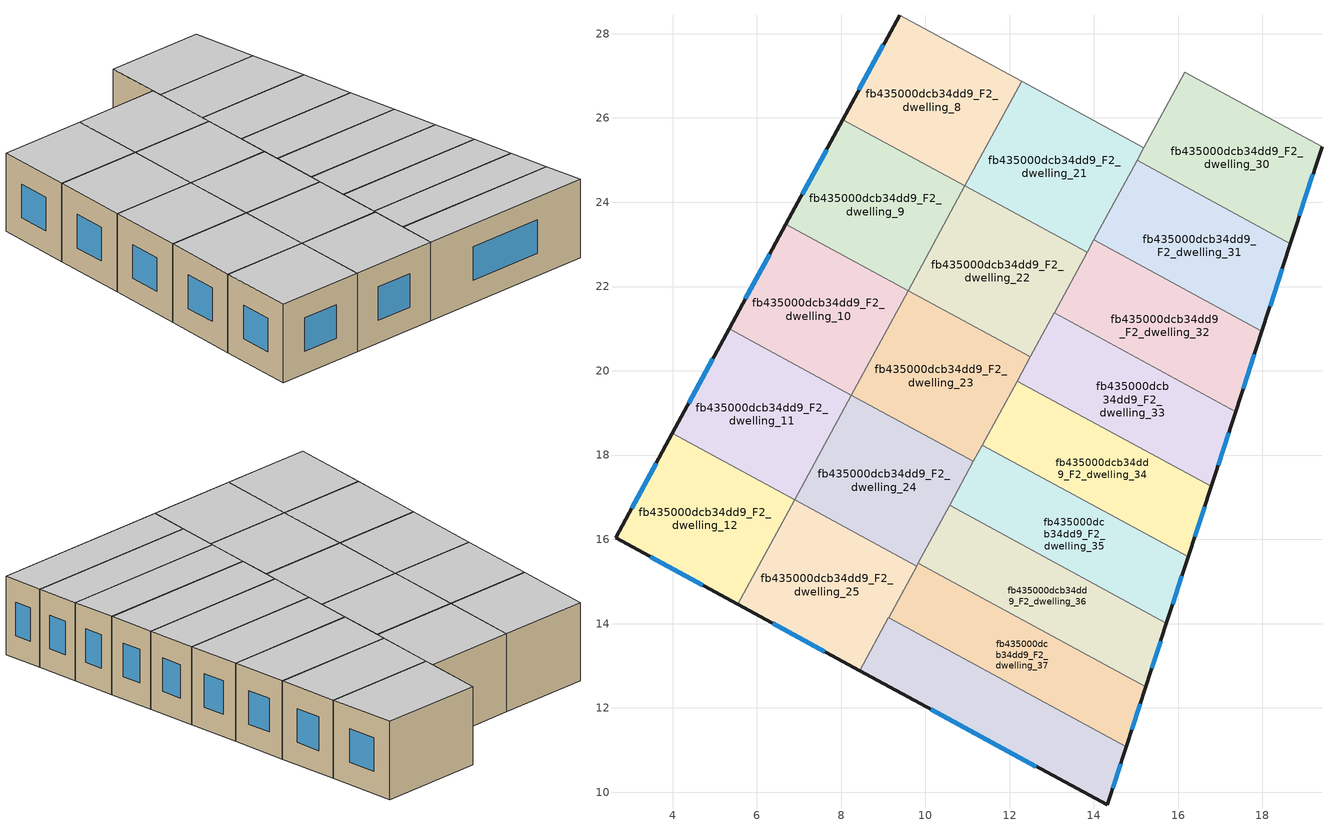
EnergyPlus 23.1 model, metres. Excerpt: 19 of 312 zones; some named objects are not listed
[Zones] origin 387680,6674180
fb435000dcb34dd9_F2_dwelling_10
 floor to fb435000dcb34dd9_F1_dwelling_10 (EU_floor_Construction): 9.59,21.9 8.24,19.42 5.34,21 6.69,23.48 z6
 wall outside (EU_wall_Construction): 6.69,23.48 5.34,21 z6:9
 wall to fb435000dcb34dd9_F2_dwelling_11 (EU_wall_Construction): 5.34,21 8.24,19.42 z6:9
 wall to fb435000dcb34dd9_F2_dwelling_9 (EU_wall_Construction): 9.59,21.9 6.69,23.48 z6:9
 wall to fb435000dcb34dd9_F2_dwelling_23 (EU_wall_Construction): 8.24,19.42 9.59,21.9 z6:9
 window (EU_Window_Construction): 6.31,22.77 5.73,21.71 z6.86:8.14
 ceiling to fb435000dcb34dd9_F3_dwelling_10 (EU_floor_Construction): 8.24,19.42 9.59,21.9 6.69,23.48 5.34,21 z9
fb435000dcb34dd9_F2_dwelling_11
 floor to fb435000dcb34dd9_F1_dwelling_11 (EU_floor_Construction): 8.24,19.42 6.9,16.94 3.99,18.52 5.34,21 z6
 wall outside (EU_wall_Construction): 5.34,21 3.99,18.52 z6:9
 wall to fb435000dcb34dd9_F2_dwelling_12 (EU_wall_Construction): 3.99,18.52 6.9,16.94 z6:9
 wall to fb435000dcb34dd9_F2_dwelling_24 (EU_wall_Construction): 6.9,16.94 8.24,19.42 z6:9
 window (EU_Window_Construction): 4.96,20.29 4.38,19.22 z6.86:8.14
 ceiling to fb435000dcb34dd9_F3_dwelling_11 (EU_floor_Construction): 6.9,16.94 8.24,19.42 5.34,21 3.99,18.52 z9
fb435000dcb34dd9_F2_dwelling_12
 floor to fb435000dcb34dd9_F1_dwelling_12 (EU_floor_Construction): 6.9,16.94 5.55,14.46 2.65,16.03 3.99,18.52 z6
 wall outside (EU_wall_Construction): 3.99,18.52 2.65,16.03 5.55,14.46 z6:9
 wall to fb435000dcb34dd9_F2_dwelling_25 (EU_wall_Construction): 5.55,14.46 6.9,16.94 z6:9
 window (EU_Window_Construction): 3.48,15.58 4.72,14.91 / 3.61,17.81 3.03,16.74 z6.86:8.14
 ceiling to fb435000dcb34dd9_F3_dwelling_12 (EU_floor_Construction): 5.55,14.46 6.9,16.94 3.99,18.52 2.65,16.03 z9
fb435000dcb34dd9_F2_dwelling_21
 floor to fb435000dcb34dd9_F1_dwelling_21 (EU_floor_Construction): 15.19,25.29 13.84,22.81 10.94,24.39 12.29,26.87 z6
 wall to fb435000dcb34dd9_F2_dwelling_22 (EU_wall_Construction): 10.94,24.39 13.84,22.81 z6:9
 wall to fb435000dcb34dd9_F2_dwelling_20 (EU_wall_Construction): 15.19,25.29 12.29,26.87 z6:9
 wall to fb435000dcb34dd9_F2_dwelling_31 (EU_wall_Construction): 14,23.11 15.02,24.99 z6:9
 wall to fb435000dcb34dd9_F2_dwelling_8 (EU_wall_Construction): 12.29,26.87 10.94,24.39 z6:9
 wall to fb435000dcb34dd9_F2_dwelling_30 (EU_wall_Construction): 15.02,25 15.19,25.3 z6:9
 wall to fb435000dcb34dd9_F2_dwelling_32 (EU_wall_Construction): 13.84,22.81 14,23.11 z6:9
 ceiling to fb435000dcb34dd9_F3_dwelling_21 (EU_floor_Construction): 13.84,22.81 15.19,25.29 12.29,26.87 10.94,24.39 z9
fb435000dcb34dd9_F2_dwelling_22
 floor to fb435000dcb34dd9_F1_dwelling_22 (EU_floor_Construction): 13.84,22.81 12.49,20.33 9.59,21.91 10.94,24.39 z6
 wall to fb435000dcb34dd9_F2_dwelling_23 (EU_wall_Construction): 9.59,21.91 12.49,20.33 z6:9
 wall to fb435000dcb34dd9_F2_dwelling_32 (EU_wall_Construction): 13.06,21.37 13.84,22.81 z6:9
 wall to fb435000dcb34dd9_F2_dwelling_9 (EU_wall_Construction): 10.94,24.39 9.59,21.91 z6:9
 wall to fb435000dcb34dd9_F2_dwelling_33 (EU_wall_Construction): 12.49,20.33 13.06,21.37 z6:9
 ceiling to fb435000dcb34dd9_F3_dwelling_22 (EU_floor_Construction): 12.49,20.33 13.84,22.81 10.94,24.39 9.59,21.91 z9
fb435000dcb34dd9_F2_dwelling_23
 floor to fb435000dcb34dd9_F1_dwelling_23 (EU_floor_Construction): 12.49,20.33 11.14,17.85 8.24,19.42 9.59,21.91 z6
 wall to fb435000dcb34dd9_F2_dwelling_24 (EU_wall_Construction): 8.24,19.42 11.14,17.85 z6:9
 wall to fb435000dcb34dd9_F2_dwelling_34 (EU_wall_Construction): 11.35,18.24 12.18,19.76 z6:9
 wall to fb435000dcb34dd9_F2_dwelling_33 (EU_wall_Construction): 12.18,19.76 12.49,20.33 z6:9
 wall to fb435000dcb34dd9_F2_dwelling_35 (EU_wall_Construction): 11.14,17.85 11.35,18.24 z6:9
 ceiling to fb435000dcb34dd9_F3_dwelling_23 (EU_floor_Construction): 11.14,17.85 12.49,20.33 9.59,21.91 8.24,19.42 z9
fb435000dcb34dd9_F2_dwelling_24
 floor to fb435000dcb34dd9_F1_dwelling_24 (EU_floor_Construction): 11.14,17.85 9.79,15.37 6.9,16.94 8.24,19.42 z6
 wall to fb435000dcb34dd9_F2_dwelling_25 (EU_wall_Construction): 6.9,16.94 9.79,15.37 z6:9
 wall to fb435000dcb34dd9_F2_dwelling_36 (EU_wall_Construction): 9.83,15.44 10.58,16.8 z6:9
 wall to fb435000dcb34dd9_F2_dwelling_35 (EU_wall_Construction): 10.58,16.81 11.14,17.85 z6:9
 wall to fb435000dcb34dd9_F2_dwelling_37 (EU_wall_Construction): 9.79,15.37 9.83,15.44 z6:9
 ceiling to fb435000dcb34dd9_F3_dwelling_24 (EU_floor_Construction): 9.79,15.37 11.14,17.85 8.24,19.42 6.9,16.94 z9
fb435000dcb34dd9_F2_dwelling_25
 floor to fb435000dcb34dd9_F1_dwelling_25 (EU_floor_Construction): 9.79,15.37 8.45,12.88 5.55,14.46 6.9,16.94 z6
 wall outside (EU_wall_Construction): 5.55,14.46 8.45,12.88 z6:9
 wall to fb435000dcb34dd9_F2_dwelling_38 (EU_wall_Construction): 8.45,12.88 9.13,14.14 z6:9
 wall to fb435000dcb34dd9_F2_dwelling_37 (EU_wall_Construction): 9.13,14.14 9.79,15.37 z6:9
 window (EU_Window_Construction): 6.38,14.01 7.62,13.33 z6.86:8.14
 ceiling to fb435000dcb34dd9_F3_dwelling_25 (EU_floor_Construction): 8.45,12.88 9.79,15.37 6.9,16.94 5.55,14.46 z9
fb435000dcb34dd9_F2_dwelling_30
 floor to fb435000dcb34dd9_F1_dwelling_30 (EU_floor_Construction): 19.41,25.32 18.66,23.02 15.02,25 16.16,27.08 z6
 wall outside (EU_wall_Construction): 18.66,23.02 19.41,25.32 z6:9
 wall to fb435000dcb34dd9_F2_dwelling_31 (EU_wall_Construction): 15.02,25 18.66,23.02 z6:9
 wall to fb435000dcb34dd9_F2_dwelling_20 (EU_wall_Construction): 16.16,27.08 15.19,25.29 z6:9
 wall to fb435000dcb34dd9_F2_dwelling_29 (EU_wall_Construction): 19.41,25.32 16.16,27.08 z6:9
 window (EU_Window_Construction): 18.88,23.68 19.2,24.66 z6.86:8.14
 ceiling to fb435000dcb34dd9_F3_dwelling_30 (EU_floor_Construction): 18.66,23.02 19.41,25.32 16.16,27.08 15.02,25 z9
fb435000dcb34dd9_F2_dwelling_31
 floor to fb435000dcb34dd9_F1_dwelling_31 (EU_floor_Construction): 18.66,23.02 17.99,20.94 14,23.11 15.02,25 z6
 wall outside (EU_wall_Construction): 17.99,20.94 18.66,23.02 z6:9
 wall to fb435000dcb34dd9_F2_dwelling_32 (EU_wall_Construction): 14,23.11 17.99,20.94 z6:9
 window (EU_Window_Construction): 18.18,21.54 18.47,22.43 z6.86:8.14
 ceiling to fb435000dcb34dd9_F3_dwelling_31 (EU_floor_Construction): 17.99,20.94 18.66,23.02 15.02,25 14,23.11 z9
fb435000dcb34dd9_F2_dwelling_32
 floor to fb435000dcb34dd9_F1_dwelling_32 (EU_floor_Construction): 17.99,20.94 17.36,19.03 13.06,21.37 14,23.11 z6
 wall outside (EU_wall_Construction): 17.36,19.03 17.99,20.94 z6:9
 wall to fb435000dcb34dd9_F2_dwelling_33 (EU_wall_Construction): 13.06,21.37 17.36,19.03 z6:9
 window (EU_Window_Construction): 17.54,19.58 17.81,20.4 z6.86:8.14
 ceiling to fb435000dcb34dd9_F3_dwelling_32 (EU_floor_Construction): 17.36,19.03 17.99,20.94 14,23.11 13.06,21.37 z9
fb435000dcb34dd9_F2_dwelling_33
 floor to fb435000dcb34dd9_F1_dwelling_33 (EU_floor_Construction): 17.36,19.03 16.78,17.26 12.18,19.76 13.06,21.37 z6
 wall outside (EU_wall_Construction): 16.78,17.26 17.36,19.03 z6:9
 wall to fb435000dcb34dd9_F2_dwelling_34 (EU_wall_Construction): 12.18,19.76 16.78,17.26 z6:9
 window (EU_Window_Construction): 16.95,17.76 17.2,18.53 z6.86:8.14
 ceiling to fb435000dcb34dd9_F3_dwelling_33 (EU_floor_Construction): 16.78,17.26 17.36,19.03 13.06,21.37 12.18,19.76 z9
fb435000dcb34dd9_F2_dwelling_34
 floor to fb435000dcb34dd9_F1_dwelling_34 (EU_floor_Construction): 16.78,17.26 16.24,15.59 11.35,18.24 12.18,19.76 z6
 wall outside (EU_wall_Construction): 16.24,15.59 16.78,17.26 z6:9
 wall to fb435000dcb34dd9_F2_dwelling_35 (EU_wall_Construction): 11.35,18.24 16.24,15.59 z6:9
 window (EU_Window_Construction): 16.39,16.06 16.63,16.78 z6.86:8.14
 ceiling to fb435000dcb34dd9_F3_dwelling_34 (EU_floor_Construction): 16.24,15.59 16.78,17.26 12.18,19.76 11.35,18.24 z9
fb435000dcb34dd9_F2_dwelling_35
 floor to fb435000dcb34dd9_F1_dwelling_35 (EU_floor_Construction): 16.24,15.59 15.72,14.01 10.58,16.8 11.35,18.24 z6
 wall outside (EU_wall_Construction): 15.72,14.01 16.24,15.59 z6:9
 wall to fb435000dcb34dd9_F2_dwelling_36 (EU_wall_Construction): 10.58,16.8 15.72,14.01 z6:9
 window (EU_Window_Construction): 15.87,14.46 16.09,15.14 z6.86:8.14
 ceiling to fb435000dcb34dd9_F3_dwelling_35 (EU_floor_Construction): 15.72,14.01 16.24,15.59 11.35,18.24 10.58,16.8 z9
fb435000dcb34dd9_F2_dwelling_36
 floor to fb435000dcb34dd9_F1_dwelling_36 (EU_floor_Construction): 15.72,14.01 15.23,12.51 9.83,15.44 10.58,16.8 z6
 wall outside (EU_wall_Construction): 15.23,12.51 15.72,14.01 z6:9
 wall to fb435000dcb34dd9_F2_dwelling_37 (EU_wall_Construction): 9.83,15.44 15.23,12.51 z6:9
 window (EU_Window_Construction): 15.37,12.94 15.58,13.58 z6.86:8.14
 ceiling to fb435000dcb34dd9_F3_dwelling_36 (EU_floor_Construction): 15.23,12.51 15.72,14.01 10.58,16.8 9.83,15.44 z9
fb435000dcb34dd9_F2_dwelling_37
 floor to fb435000dcb34dd9_F1_dwelling_37 (EU_floor_Construction): 15.23,12.51 14.76,11.07 9.13,14.13 9.83,15.44 z6
 wall outside (EU_wall_Construction): 14.76,11.07 15.23,12.51 z6:9
 wall to fb435000dcb34dd9_F2_dwelling_38 (EU_wall_Construction): 9.13,14.13 14.76,11.07 z6:9
 window (EU_Window_Construction): 14.9,11.48 15.1,12.1 z6.86:8.14
 ceiling to fb435000dcb34dd9_F3_dwelling_37 (EU_floor_Construction): 14.76,11.07 15.23,12.51 9.83,15.44 9.13,14.13 z9
fb435000dcb34dd9_F2_dwelling_38
 floor to fb435000dcb34dd9_F1_dwelling_38 (EU_floor_Construction): 14.76,11.07 14.31,9.7 8.45,12.88 9.13,14.13 z6
 wall outside (EU_wall_Construction): 8.45,12.88 14.31,9.7 14.76,11.07 z6:9
 window (EU_Window_Construction): 14.44,10.09 14.63,10.68 / 10.12,11.97 12.64,10.61 z6.86:8.14
 ceiling to fb435000dcb34dd9_F3_dwelling_38 (EU_floor_Construction): 14.31,9.7 14.76,11.07 9.13,14.13 8.45,12.88 z9
fb435000dcb34dd9_F2_dwelling_8
 floor to fb435000dcb34dd9_F1_dwelling_8 (EU_floor_Construction): 12.29,26.87 10.94,24.39 8.04,25.96 9.39,28.44 z6
 wall outside (EU_wall_Construction): 9.39,28.44 8.04,25.96 z6:9
 wall to fb435000dcb34dd9_F2_dwelling_9 (EU_wall_Construction): 8.04,25.96 10.94,24.39 z6:9
 wall to fb435000dcb34dd9_F2_dwelling_7 (EU_wall_Construction): 12.29,26.87 9.39,28.44 z6:9
 window (EU_Window_Construction): 9,27.73 8.43,26.67 z6.86:8.14
 ceiling to fb435000dcb34dd9_F3_dwelling_8 (EU_floor_Construction): 10.94,24.39 12.29,26.87 9.39,28.44 8.04,25.96 z9
fb435000dcb34dd9_F2_dwelling_9
 floor to fb435000dcb34dd9_F1_dwelling_9 (EU_floor_Construction): 10.94,24.39 9.59,21.9 6.69,23.48 8.04,25.96 z6
 wall outside (EU_wall_Construction): 8.04,25.96 6.69,23.48 z6:9
 window (EU_Window_Construction): 7.65,25.25 7.08,24.19 z6.86:8.14
 ceiling to fb435000dcb34dd9_F3_dwelling_9 (EU_floor_Construction): 9.59,21.9 10.94,24.39 8.04,25.96 6.69,23.48 z9
[Building]
EU S2 Campaign: North Axis=0; Terrain=City; Solar Distribution=FullExterior
[Site:Location]
Helsinki-Vantaa.AP: Latitude=60.317; Longitude=24.963; Time Zone=2; Elevation=54.6
[SizingPeriod:WeatherFileDays]
AnnualSizingPeriod: Begin Month=1; Begin Day of Month=1; End Month=12; End Day of Month=31; Day of Week for Start Day=Monday; Use Weather File Daylight Saving Period=No; Use Weather File Rain and Snow Indicators=No
[MATERIAL]
EU_InternalMass_Material: Roughness=MediumRough; Thickness=0.1; Conductivity=1; Density=1800; Specific Heat=900; Thermal Absorptance=0.9; Solar Absorptance=0.7; Visible Absorptance=0.7
[MATERIAL:NOMASS] Roughness=MediumRough; Thermal Absorptance=0.9; Solar Absorptance=0.7; Visible Absorptance=0.7
Name | Thermal Resistance
EU_wall_NoMass | 5.91765
EU_floor_NoMass | 6.2875
[WINDOWMATERIAL:SIMPLEGLAZINGSYSTEM]
EU_Window_SimpleGlazing: UFactor=0.994035; Solar Heat Gain Coefficient=0.7; Visible Transmittance=0.7
[CONSTRUCTION]
EU_wall_Construction: EU_wall_NoMass
EU_floor_Construction: EU_floor_NoMass
EU_Window_Construction: EU_Window_SimpleGlazing
EU_InternalMass_Construction: EU_InternalMass_Material
[ZONE] Type=1; Multiplier=1; Ceiling Height=autocalculate; Floor Area=autocalculate; Part of Total Floor Area=Yes
Name | Volume
fb435000dcb34dd9_F2_dwelling_10 | 27.9624
fb435000dcb34dd9_F2_dwelling_11 | 27.9536
fb435000dcb34dd9_F2_dwelling_12 | 27.9631
fb435000dcb34dd9_F2_dwelling_21 | 27.9573
fb435000dcb34dd9_F2_dwelling_22 | 27.9514
fb435000dcb34dd9_F2_dwelling_23 | 27.9617
fb435000dcb34dd9_F2_dwelling_24 | 27.9543
fb435000dcb34dd9_F2_dwelling_25 | 27.9565
fb435000dcb34dd9_F2_dwelling_30 | 27.958
fb435000dcb34dd9_F2_dwelling_31 | 27.9529
fb435000dcb34dd9_F2_dwelling_32 | 27.9712
fb435000dcb34dd9_F2_dwelling_33; fb435000dcb34dd9_F2_dwelling_35 | 27.947
fb435000dcb34dd9_F2_dwelling_34 | 27.969
fb435000dcb34dd9_F2_dwelling_36 | 27.9705
fb435000dcb34dd9_F2_dwelling_37 | 27.9521
fb435000dcb34dd9_F2_dwelling_38 | 27.9602
fb435000dcb34dd9_F2_dwelling_8 | 27.9558
fb435000dcb34dd9_F2_dwelling_9 | 27.9609
[INTERNALMASS] Construction=EU_InternalMass_Construction
Name | Zone or ZoneList | Surface Area
fb435000dcb34dd9_F2_dwelling_8_EU_InternalMass | fb435000dcb34dd9_F2_dwelling_8 | 9.31842
fb435000dcb34dd9_F2_dwelling_9_EU_InternalMass | fb435000dcb34dd9_F2_dwelling_9 | 9.32045
fb435000dcb34dd9_F2_dwelling_10_EU_InternalMass | fb435000dcb34dd9_F2_dwelling_10 | 9.3209
fb435000dcb34dd9_F2_dwelling_11_EU_InternalMass | fb435000dcb34dd9_F2_dwelling_11 | 9.318
fb435000dcb34dd9_F2_dwelling_12_EU_InternalMass | fb435000dcb34dd9_F2_dwelling_12 | 9.3209
fb435000dcb34dd9_F2_dwelling_21_EU_InternalMass | fb435000dcb34dd9_F2_dwelling_21 | 9.31919
fb435000dcb34dd9_F2_dwelling_22_EU_InternalMass | fb435000dcb34dd9_F2_dwelling_22 | 9.31707
fb435000dcb34dd9_F2_dwelling_23_EU_InternalMass | fb435000dcb34dd9_F2_dwelling_23 | 9.32077
fb435000dcb34dd9_F2_dwelling_24_EU_InternalMass | fb435000dcb34dd9_F2_dwelling_24 | 9.31842
fb435000dcb34dd9_F2_dwelling_25_EU_InternalMass | fb435000dcb34dd9_F2_dwelling_25 | 9.31842
fb435000dcb34dd9_F2_dwelling_30_EU_InternalMass | fb435000dcb34dd9_F2_dwelling_30 | 9.31925
fb435000dcb34dd9_F2_dwelling_31_EU_InternalMass | fb435000dcb34dd9_F2_dwelling_31 | 9.31745
fb435000dcb34dd9_F2_dwelling_32_EU_InternalMass | fb435000dcb34dd9_F2_dwelling_32 | 9.32351
fb435000dcb34dd9_F2_dwelling_33_EU_InternalMass | fb435000dcb34dd9_F2_dwelling_33 | 9.31521
fb435000dcb34dd9_F2_dwelling_34_EU_InternalMass | fb435000dcb34dd9_F2_dwelling_34 | 9.32282
fb435000dcb34dd9_F2_dwelling_35_EU_InternalMass | fb435000dcb34dd9_F2_dwelling_35 | 9.31563
fb435000dcb34dd9_F2_dwelling_36_EU_InternalMass | fb435000dcb34dd9_F2_dwelling_36 | 9.32356
fb435000dcb34dd9_F2_dwelling_37_EU_InternalMass | fb435000dcb34dd9_F2_dwelling_37 | 9.31719
fb435000dcb34dd9_F2_dwelling_38_EU_InternalMass | fb435000dcb34dd9_F2_dwelling_38 | 9.31969
[OTHEREQUIPMENT] Fuel Type=Electricity; Design Level Calculation Method=Watts/Area; Power per Zone Floor Area=1; Fraction Latent=0; Fraction Radiant=0; Fraction Lost=0; Carbon Dioxide Generation Rate=0; EndUse Subcategory=EU_Step8_InternalGains
Name | Zone or ZoneList or Space or SpaceList | Schedule
EU_Step8_InternalGain_fb435000dcb34dd9_F2_dwelling_8_f000 | fb435000dcb34dd9_F2_dwelling_8 | EU_Step8_GainSchedule_fb435000dcb34dd9_F2_dwelling_8_f000
EU_Step8_InternalGain_fb435000dcb34dd9_F2_dwelling_9_f000 | fb435000dcb34dd9_F2_dwelling_9 | EU_Step8_GainSchedule_fb435000dcb34dd9_F2_dwelling_9_f000
EU_Step8_InternalGain_fb435000dcb34dd9_F2_dwelling_10_f000 | fb435000dcb34dd9_F2_dwelling_10 | EU_Step8_GainSchedule_fb435000dcb34dd9_F2_dwelling_10_f000
EU_Step8_InternalGain_fb435000dcb34dd9_F2_dwelling_11_f000 | fb435000dcb34dd9_F2_dwelling_11 | EU_Step8_GainSchedule_fb435000dcb34dd9_F2_dwelling_11_f000
EU_Step8_InternalGain_fb435000dcb34dd9_F2_dwelling_12_f000 | fb435000dcb34dd9_F2_dwelling_12 | EU_Step8_GainSchedule_fb435000dcb34dd9_F2_dwelling_12_f000
EU_Step8_InternalGain_fb435000dcb34dd9_F2_dwelling_21_f000 | fb435000dcb34dd9_F2_dwelling_21 | EU_Step8_GainSchedule_fb435000dcb34dd9_F2_dwelling_21_f000
EU_Step8_InternalGain_fb435000dcb34dd9_F2_dwelling_22_f000 | fb435000dcb34dd9_F2_dwelling_22 | EU_Step8_GainSchedule_fb435000dcb34dd9_F2_dwelling_22_f000
EU_Step8_InternalGain_fb435000dcb34dd9_F2_dwelling_23_f000 | fb435000dcb34dd9_F2_dwelling_23 | EU_Step8_GainSchedule_fb435000dcb34dd9_F2_dwelling_23_f000
EU_Step8_InternalGain_fb435000dcb34dd9_F2_dwelling_24_f000 | fb435000dcb34dd9_F2_dwelling_24 | EU_Step8_GainSchedule_fb435000dcb34dd9_F2_dwelling_24_f000
EU_Step8_InternalGain_fb435000dcb34dd9_F2_dwelling_25_f000 | fb435000dcb34dd9_F2_dwelling_25 | EU_Step8_GainSchedule_fb435000dcb34dd9_F2_dwelling_25_f000
EU_Step8_InternalGain_fb435000dcb34dd9_F2_dwelling_30_f000 | fb435000dcb34dd9_F2_dwelling_30 | EU_Step8_GainSchedule_fb435000dcb34dd9_F2_dwelling_30_f000
EU_Step8_InternalGain_fb435000dcb34dd9_F2_dwelling_31_f000 | fb435000dcb34dd9_F2_dwelling_31 | EU_Step8_GainSchedule_fb435000dcb34dd9_F2_dwelling_31_f000
EU_Step8_InternalGain_fb435000dcb34dd9_F2_dwelling_32_f000 | fb435000dcb34dd9_F2_dwelling_32 | EU_Step8_GainSchedule_fb435000dcb34dd9_F2_dwelling_32_f000
EU_Step8_InternalGain_fb435000dcb34dd9_F2_dwelling_33_f000 | fb435000dcb34dd9_F2_dwelling_33 | EU_Step8_GainSchedule_fb435000dcb34dd9_F2_dwelling_33_f000
EU_Step8_InternalGain_fb435000dcb34dd9_F2_dwelling_34_f000 | fb435000dcb34dd9_F2_dwelling_34 | EU_Step8_GainSchedule_fb435000dcb34dd9_F2_dwelling_34_f000
EU_Step8_InternalGain_fb435000dcb34dd9_F2_dwelling_35_f000 | fb435000dcb34dd9_F2_dwelling_35 | EU_Step8_GainSchedule_fb435000dcb34dd9_F2_dwelling_35_f000
EU_Step8_InternalGain_fb435000dcb34dd9_F2_dwelling_36_f000 | fb435000dcb34dd9_F2_dwelling_36 | EU_Step8_GainSchedule_fb435000dcb34dd9_F2_dwelling_36_f000
EU_Step8_InternalGain_fb435000dcb34dd9_F2_dwelling_37_f000 | fb435000dcb34dd9_F2_dwelling_37 | EU_Step8_GainSchedule_fb435000dcb34dd9_F2_dwelling_37_f000
EU_Step8_InternalGain_fb435000dcb34dd9_F2_dwelling_38_f000 | fb435000dcb34dd9_F2_dwelling_38 | EU_Step8_GainSchedule_fb435000dcb34dd9_F2_dwelling_38_f000
[ZONEVENTILATION:DESIGNFLOWRATE] Schedule=EU_AlwaysOn; Design Flow Rate Calculation Method=AirChanges/Hour; Air Changes per Hour=0.596421; Ventilation Type=Natural; Fan Pressure Rise=0; Fan Total Efficiency=1; Constant Term Coefficient=1; Temperature Term Coefficient=0; Velocity Term Coefficient=0; Velocity Squared Term Coefficient=0; Minimum Indoor Temperature=-100; Maximum Indoor Temperature=100; Delta Temperature=-100; Minimum Outdoor Temperature=-100; Maximum Outdoor Temperature=100; Maximum Wind Speed=40
Name | Zone or ZoneList or Space or SpaceList
EU_ConstantAir_fb435000dcb34dd9_F2_dwelling_8 | fb435000dcb34dd9_F2_dwelling_8
EU_ConstantAir_fb435000dcb34dd9_F2_dwelling_9 | fb435000dcb34dd9_F2_dwelling_9
EU_ConstantAir_fb435000dcb34dd9_F2_dwelling_10 | fb435000dcb34dd9_F2_dwelling_10
EU_ConstantAir_fb435000dcb34dd9_F2_dwelling_11 | fb435000dcb34dd9_F2_dwelling_11
EU_ConstantAir_fb435000dcb34dd9_F2_dwelling_12 | fb435000dcb34dd9_F2_dwelling_12
EU_ConstantAir_fb435000dcb34dd9_F2_dwelling_21 | fb435000dcb34dd9_F2_dwelling_21
EU_ConstantAir_fb435000dcb34dd9_F2_dwelling_22 | fb435000dcb34dd9_F2_dwelling_22
EU_ConstantAir_fb435000dcb34dd9_F2_dwelling_23 | fb435000dcb34dd9_F2_dwelling_23
EU_ConstantAir_fb435000dcb34dd9_F2_dwelling_24 | fb435000dcb34dd9_F2_dwelling_24
EU_ConstantAir_fb435000dcb34dd9_F2_dwelling_25 | fb435000dcb34dd9_F2_dwelling_25
EU_ConstantAir_fb435000dcb34dd9_F2_dwelling_30 | fb435000dcb34dd9_F2_dwelling_30
EU_ConstantAir_fb435000dcb34dd9_F2_dwelling_31 | fb435000dcb34dd9_F2_dwelling_31
EU_ConstantAir_fb435000dcb34dd9_F2_dwelling_32 | fb435000dcb34dd9_F2_dwelling_32
EU_ConstantAir_fb435000dcb34dd9_F2_dwelling_33 | fb435000dcb34dd9_F2_dwelling_33
EU_ConstantAir_fb435000dcb34dd9_F2_dwelling_34 | fb435000dcb34dd9_F2_dwelling_34
EU_ConstantAir_fb435000dcb34dd9_F2_dwelling_35 | fb435000dcb34dd9_F2_dwelling_35
EU_ConstantAir_fb435000dcb34dd9_F2_dwelling_36 | fb435000dcb34dd9_F2_dwelling_36
EU_ConstantAir_fb435000dcb34dd9_F2_dwelling_37 | fb435000dcb34dd9_F2_dwelling_37
EU_ConstantAir_fb435000dcb34dd9_F2_dwelling_38 | fb435000dcb34dd9_F2_dwelling_38
[HVACTEMPLATE:ZONE:IDEALLOADSAIRSYSTEM] System Availability Schedule=EU_AlwaysOn; Maximum Heating Supply Air Temperature=50; Minimum Cooling Supply Air Temperature=13; Maximum Heating Supply Air Humidity Ratio=0.0156; Minimum Cooling Supply Air Humidity Ratio=0.0077; Heating Limit=NoLimit; Cooling Limit=NoLimit; Heating Availability Schedule=EU_AlwaysOn; Cooling Availability Schedule=EU_CoolingOff; Dehumidification Control Type=ConstantSensibleHeatRatio; Cooling Sensible Heat Ratio=0.7; Dehumidification Setpoint=60; Humidification Control Type=None; Humidification Setpoint=30; Outdoor Air Method=None; Outdoor Air Flow Rate per Person=0.00944; Outdoor Air Flow Rate per Zone Floor Area=0; Outdoor Air Flow Rate per Zone=0; Demand Controlled Ventilation Type=None; Outdoor Air Economizer Type=NoEconomizer; Heat Recovery Type=None; Sensible Heat Recovery Effectiveness=0.7; Latent Heat Recovery Effectiveness=0.65
Name | Template Thermostat
fb435000dcb34dd9_F2_dwelling_8 | EU_HeatOnly_fb435000dcb34dd9_F2_dwelling_8
fb435000dcb34dd9_F2_dwelling_9 | EU_HeatOnly_fb435000dcb34dd9_F2_dwelling_9
fb435000dcb34dd9_F2_dwelling_10 | EU_HeatOnly_fb435000dcb34dd9_F2_dwelling_10
fb435000dcb34dd9_F2_dwelling_11 | EU_HeatOnly_fb435000dcb34dd9_F2_dwelling_11
fb435000dcb34dd9_F2_dwelling_12 | EU_HeatOnly_fb435000dcb34dd9_F2_dwelling_12
fb435000dcb34dd9_F2_dwelling_21 | EU_HeatOnly_fb435000dcb34dd9_F2_dwelling_21
fb435000dcb34dd9_F2_dwelling_22 | EU_HeatOnly_fb435000dcb34dd9_F2_dwelling_22
fb435000dcb34dd9_F2_dwelling_23 | EU_HeatOnly_fb435000dcb34dd9_F2_dwelling_23
fb435000dcb34dd9_F2_dwelling_24 | EU_HeatOnly_fb435000dcb34dd9_F2_dwelling_24
fb435000dcb34dd9_F2_dwelling_25 | EU_HeatOnly_fb435000dcb34dd9_F2_dwelling_25
fb435000dcb34dd9_F2_dwelling_30 | EU_HeatOnly_fb435000dcb34dd9_F2_dwelling_30
fb435000dcb34dd9_F2_dwelling_31 | EU_HeatOnly_fb435000dcb34dd9_F2_dwelling_31
fb435000dcb34dd9_F2_dwelling_32 | EU_HeatOnly_fb435000dcb34dd9_F2_dwelling_32
fb435000dcb34dd9_F2_dwelling_33 | EU_HeatOnly_fb435000dcb34dd9_F2_dwelling_33
fb435000dcb34dd9_F2_dwelling_34 | EU_HeatOnly_fb435000dcb34dd9_F2_dwelling_34
fb435000dcb34dd9_F2_dwelling_35 | EU_HeatOnly_fb435000dcb34dd9_F2_dwelling_35
fb435000dcb34dd9_F2_dwelling_36 | EU_HeatOnly_fb435000dcb34dd9_F2_dwelling_36
fb435000dcb34dd9_F2_dwelling_37 | EU_HeatOnly_fb435000dcb34dd9_F2_dwelling_37
fb435000dcb34dd9_F2_dwelling_38 | EU_HeatOnly_fb435000dcb34dd9_F2_dwelling_38
[SIZING:ZONE] Zone Cooling Design Supply Air Temperature Input Method=SupplyAirTemperature; Zone Cooling Design Supply Air Temperature=13; Zone Heating Design Supply Air Temperature Input Method=SupplyAirTemperature; Zone Heating Design Supply Air Temperature=50; Zone Cooling Design Supply Air Humidity Ratio=0.008; Zone Heating Design Supply Air Humidity Ratio=0.008; Cooling Design Air Flow Method=DesignDay; Cooling Design Air Flow Rate=0; Cooling Minimum Air Flow per Zone Floor Area=0.000762; Cooling Minimum Air Flow=0; Cooling Minimum Air Flow Fraction=0.2; Heating Design Air Flow Method=DesignDay; Heating Design Air Flow Rate=0; Heating Maximum Air Flow per Zone Floor Area=0.002032; Heating Maximum Air Flow=0.141576; Heating Maximum Air Flow Fraction=0.3; Account for Dedicated Outdoor Air System=No; Dedicated Outdoor Air System Control Strategy=NeutralSupplyAir; Dedicated Outdoor Air Low Setpoint Temperature for Design=autosize; Dedicated Outdoor Air High Setpoint Temperature for Design=autosize; Zone Load Sizing Method=Sensible Load Only No Latent Load; Zone Latent Cooling Design Supply Air Humidity Ratio Input Method=HumidityRatioDifference; Zone Cooling Design Supply Air Humidity Ratio Difference=0.005; Zone Latent Heating Design Supply Air Humidity Ratio Input Method=HumidityRatioDifference; Zone Humidification Design Supply Air Humidity Ratio Difference=0.005
fb435000dcb34dd9_F2_dwelling_8; fb435000dcb34dd9_F2_dwelling_9; fb435000dcb34dd9_F2_dwelling_10; fb435000dcb34dd9_F2_dwelling_11; fb435000dcb34dd9_F2_dwelling_12; fb435000dcb34dd9_F2_dwelling_21; fb435000dcb34dd9_F2_dwelling_22; fb435000dcb34dd9_F2_dwelling_23; fb435000dcb34dd9_F2_dwelling_24; fb435000dcb34dd9_F2_dwelling_25; fb435000dcb34dd9_F2_dwelling_30; fb435000dcb34dd9_F2_dwelling_31; fb435000dcb34dd9_F2_dwelling_32; fb435000dcb34dd9_F2_dwelling_33; fb435000dcb34dd9_F2_dwelling_34; fb435000dcb34dd9_F2_dwelling_35; fb435000dcb34dd9_F2_dwelling_36; fb435000dcb34dd9_F2_dwelling_37; fb435000dcb34dd9_F2_dwelling_38
[SCHEDULE:CONSTANT]
Name | Hourly Value
EU_AlwaysOn | 1
EU_CoolingOff | 0
[SCHEDULE:FILE] Column Number=1; Rows to Skip at Top=0; Number of Hours of Data=8760; Column Separator=Comma; Interpolate to Timestep=No; Minutes per Item=60; Adjust Schedule for Daylight Savings=Yes
Name | File
EU_Step8_GainSchedule_fb435000dcb34dd9_F2_dwelling_8_f000 | ../../schedules/fb435000dcb34dd9/fb435000dcb34dd9_F2_dwelling_8_f000_gain.csv
EU_Step8_GainSchedule_fb435000dcb34dd9_F2_dwelling_9_f000 | ../../schedules/fb435000dcb34dd9/fb435000dcb34dd9_F2_dwelling_9_f000_gain.csv
EU_Step8_GainSchedule_fb435000dcb34dd9_F2_dwelling_10_f000 | ../../schedules/fb435000dcb34dd9/fb435000dcb34dd9_F2_dwelling_10_f000_gain.csv
EU_Step8_GainSchedule_fb435000dcb34dd9_F2_dwelling_11_f000 | ../../schedules/fb435000dcb34dd9/fb435000dcb34dd9_F2_dwelling_11_f000_gain.csv
EU_Step8_GainSchedule_fb435000dcb34dd9_F2_dwelling_12_f000 | ../../schedules/fb435000dcb34dd9/fb435000dcb34dd9_F2_dwelling_12_f000_gain.csv
EU_Step8_GainSchedule_fb435000dcb34dd9_F2_dwelling_21_f000 | ../../schedules/fb435000dcb34dd9/fb435000dcb34dd9_F2_dwelling_21_f000_gain.csv
EU_Step8_GainSchedule_fb435000dcb34dd9_F2_dwelling_22_f000 | ../../schedules/fb435000dcb34dd9/fb435000dcb34dd9_F2_dwelling_22_f000_gain.csv
EU_Step8_GainSchedule_fb435000dcb34dd9_F2_dwelling_23_f000 | ../../schedules/fb435000dcb34dd9/fb435000dcb34dd9_F2_dwelling_23_f000_gain.csv
EU_Step8_GainSchedule_fb435000dcb34dd9_F2_dwelling_24_f000 | ../../schedules/fb435000dcb34dd9/fb435000dcb34dd9_F2_dwelling_24_f000_gain.csv
EU_Step8_GainSchedule_fb435000dcb34dd9_F2_dwelling_25_f000 | ../../schedules/fb435000dcb34dd9/fb435000dcb34dd9_F2_dwelling_25_f000_gain.csv
EU_Step8_GainSchedule_fb435000dcb34dd9_F2_dwelling_30_f000 | ../../schedules/fb435000dcb34dd9/fb435000dcb34dd9_F2_dwelling_30_f000_gain.csv
EU_Step8_GainSchedule_fb435000dcb34dd9_F2_dwelling_31_f000 | ../../schedules/fb435000dcb34dd9/fb435000dcb34dd9_F2_dwelling_31_f000_gain.csv
EU_Step8_GainSchedule_fb435000dcb34dd9_F2_dwelling_32_f000 | ../../schedules/fb435000dcb34dd9/fb435000dcb34dd9_F2_dwelling_32_f000_gain.csv
EU_Step8_GainSchedule_fb435000dcb34dd9_F2_dwelling_33_f000 | ../../schedules/fb435000dcb34dd9/fb435000dcb34dd9_F2_dwelling_33_f000_gain.csv
EU_Step8_GainSchedule_fb435000dcb34dd9_F2_dwelling_34_f000 | ../../schedules/fb435000dcb34dd9/fb435000dcb34dd9_F2_dwelling_34_f000_gain.csv
EU_Step8_GainSchedule_fb435000dcb34dd9_F2_dwelling_35_f000 | ../../schedules/fb435000dcb34dd9/fb435000dcb34dd9_F2_dwelling_35_f000_gain.csv
EU_Step8_GainSchedule_fb435000dcb34dd9_F2_dwelling_36_f000 | ../../schedules/fb435000dcb34dd9/fb435000dcb34dd9_F2_dwelling_36_f000_gain.csv
EU_Step8_GainSchedule_fb435000dcb34dd9_F2_dwelling_37_f000 | ../../schedules/fb435000dcb34dd9/fb435000dcb34dd9_F2_dwelling_37_f000_gain.csv
EU_Step8_GainSchedule_fb435000dcb34dd9_F2_dwelling_38_f000 | ../../schedules/fb435000dcb34dd9/fb435000dcb34dd9_F2_dwelling_38_f000_gain.csv
